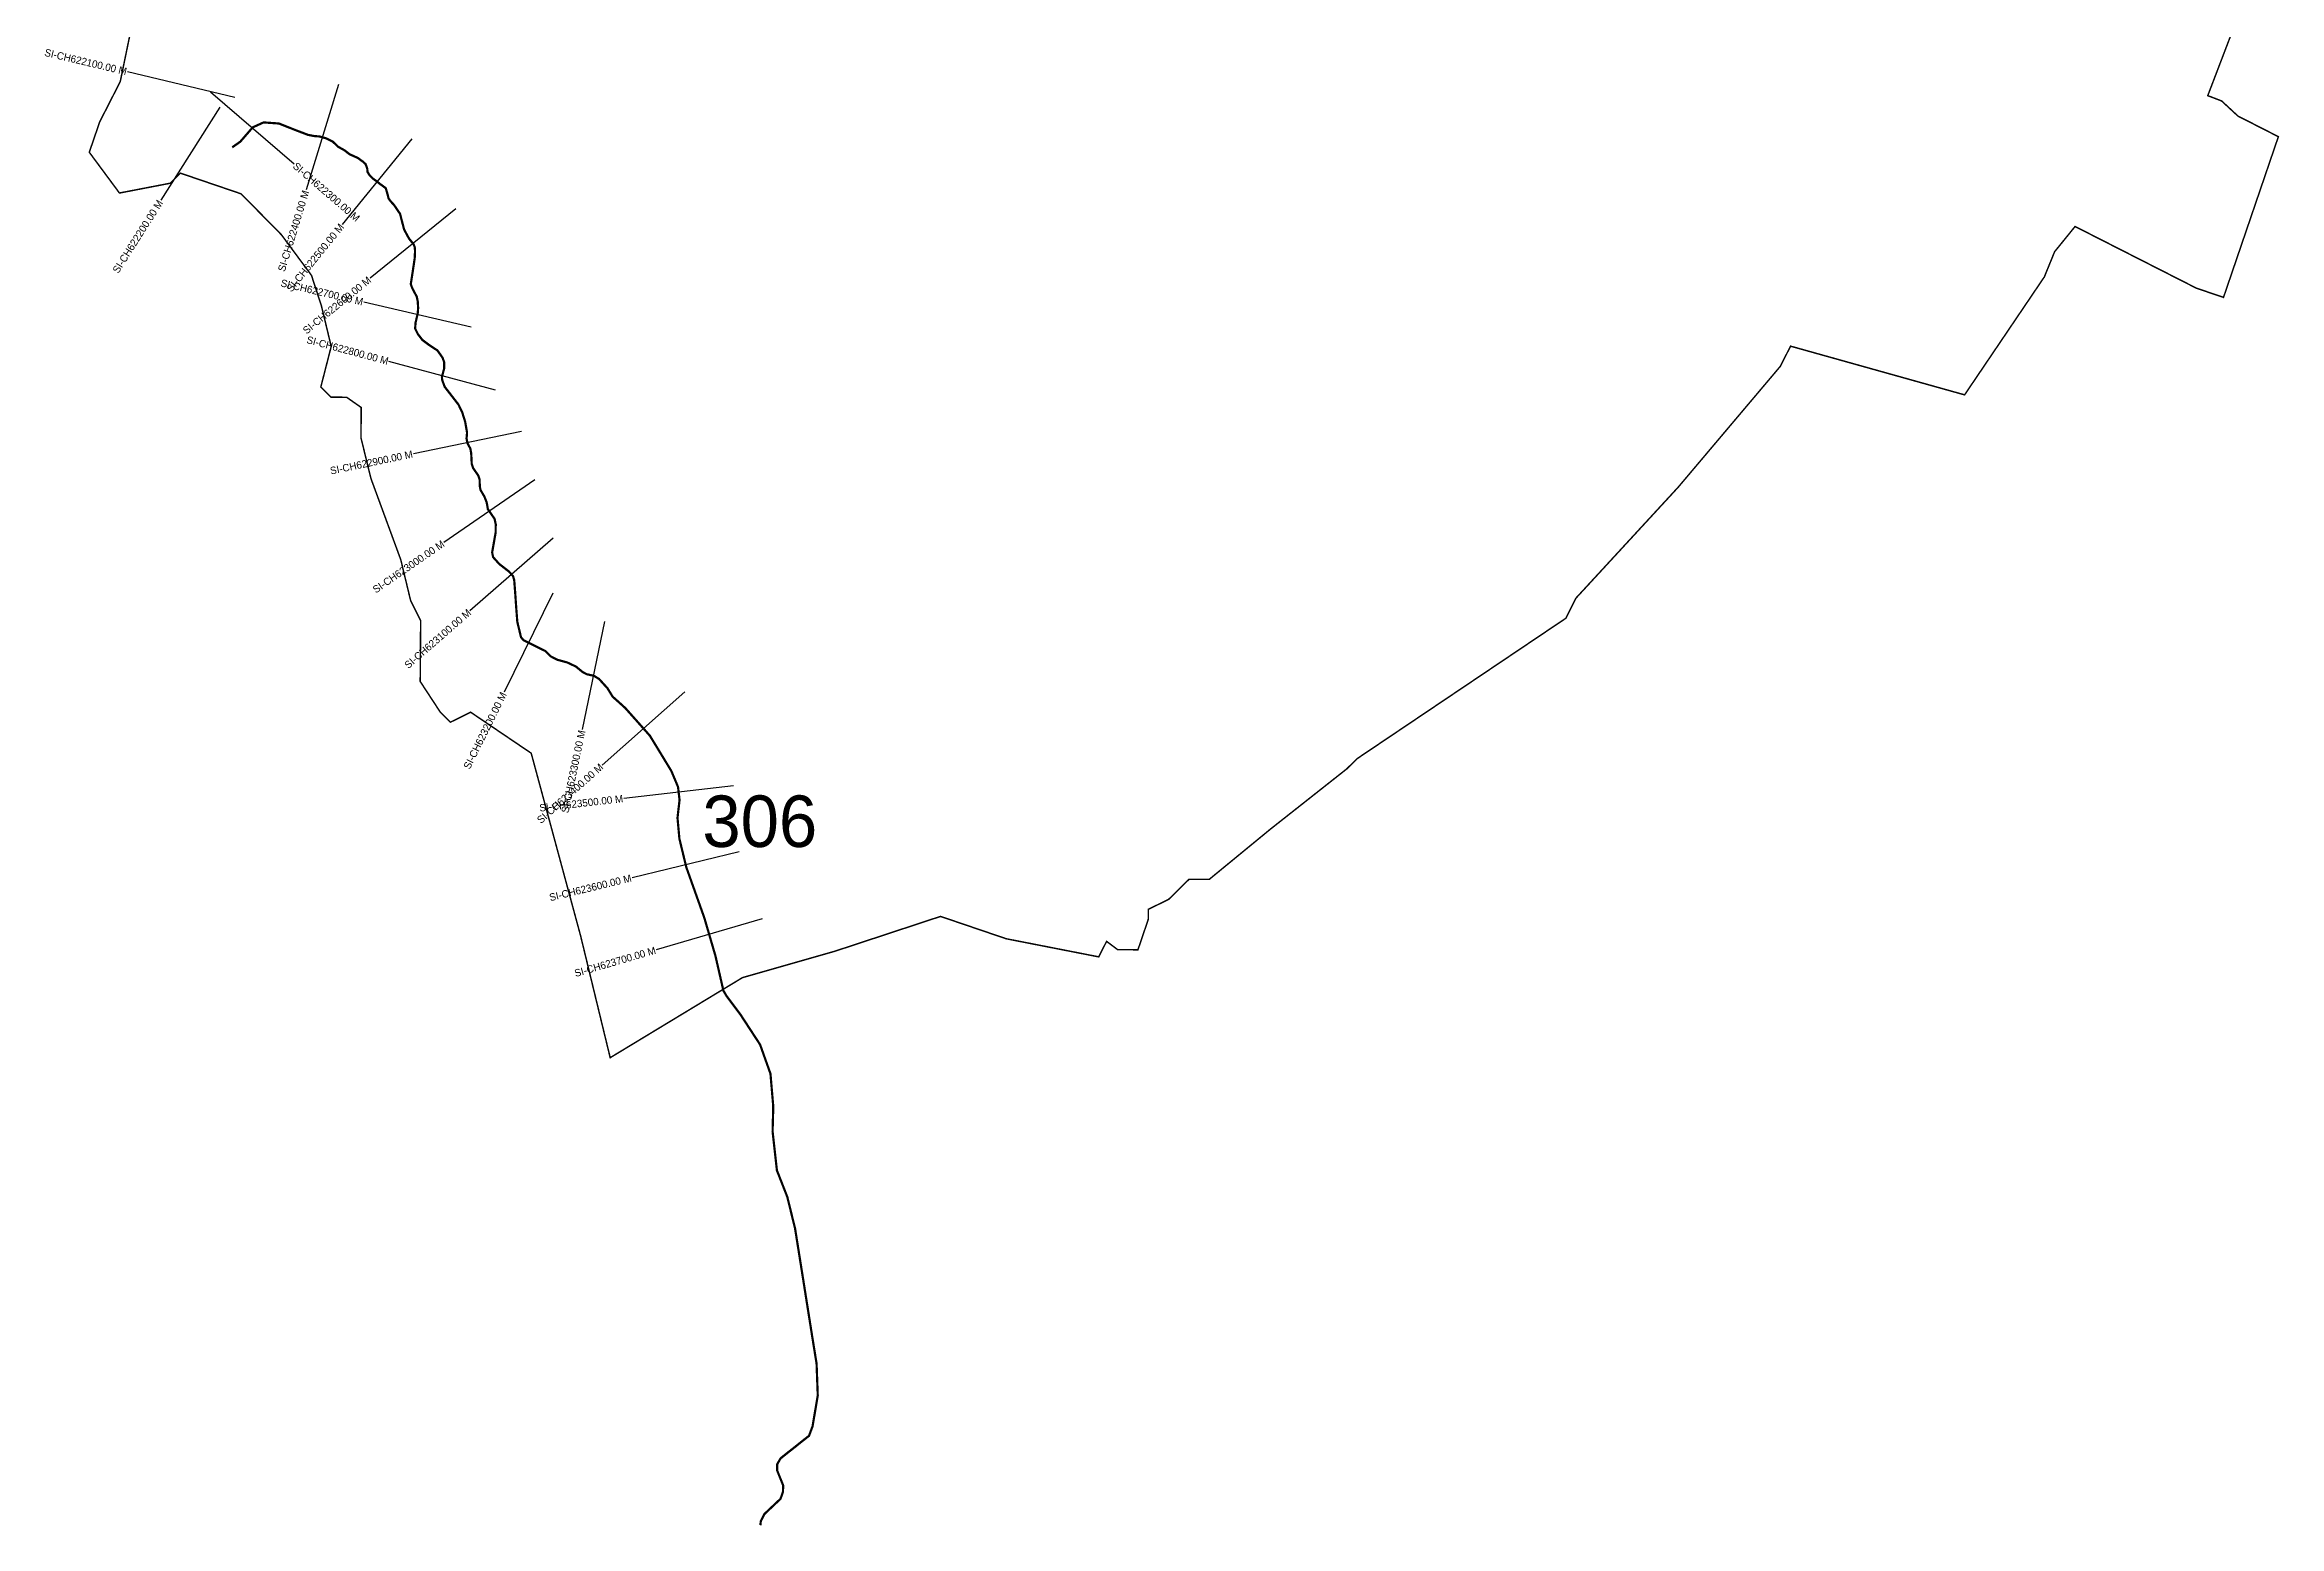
# Model space of a CAD drawing. Header units: metres. Extents: x 324262 to 327550, y 1814698 to 1818883.
# Drawn here: x 324512 to 327550, y 1814698 to 1816712 of the extents above; entities that cross this region are included whole.
import ezdxf
from ezdxf.enums import TextEntityAlignment as Align

# ---------------------------------------------------------------- set-up
doc = ezdxf.new("R2010")
doc.units = ezdxf.units.M
for name, color, linetype in [('CS', 134, 'Continuous'), ('CSMark', 6, 'Continuous'), ('NATURALLY PROTECTED', 3, 'Continuous')]:
    doc.layers.add(name, color=color, linetype=linetype)

msp = doc.modelspace()

# ---------------------------------------------------------------- linework, layer by layer
at = {"color": 6, "const_width": 2}
msp.add_lwpolyline([(327495, 1816752.8), (327453, 1816642.9), (327471.8, 1816635.7), (327494.1, 1816615.1), (327549, 1816587.1), (327474.4, 1816368.6), (327437.4, 1816381.2), (327272.6, 1816465), (327244.8, 1816430.7), (327230.8, 1816396.4), (327157.5, 1816288), (327122.4, 1816236.1), (326885.8, 1816302.3), (326871.8, 1816274.8), (326732.9, 1816110.4), (326594.1, 1815959.8), (326580.2, 1815932.3), (326296.4, 1815741.4), (326282.6, 1815727.7), (326178.7, 1815645.7), (326095.5, 1815577.4), (326068, 1815577.5), (326040.3, 1815550.2), (326012.6, 1815536.6), (326012.5, 1815522.8), (325998.5, 1815481.6), (325970.9, 1815481.8), (325955.9, 1815493.1), (325945.2, 1815472), (325819.5, 1815496.6), (325730.1, 1815527), (325586, 1815479.5), (325460.9, 1815443.8), (325281, 1815334.9), (325240.8, 1815500.5), (325173.6, 1815748.9), (325091.3, 1815804.6), (325063.7, 1815791), (325049.9, 1815804.9), (325022.7, 1815846.4), (325023.3, 1815929), (325009.6, 1815956.7), (324996.3, 1816011.9), (324955.7, 1816122.4), (324942.2, 1816177.6), (324942.5, 1816218.9), (324922.7, 1816232.8), (324901.3, 1816233), (324887.6, 1816246.9), (324901.7, 1816301.9), (324888.4, 1816357.1), (324874.9, 1816398.5), (324833.9, 1816453.9), (324779.2, 1816509.4), (324696.7, 1816537.5), (324682.8, 1816523.8), (324613.8, 1816510.5), (324572.8, 1816565.9), (324586.9, 1816607.1), (324614.9, 1816662), (324629.1, 1816730.8)], dxfattribs=at)
at = {"layer": 'CS'}
for p, q in [((324770.5, 1816640.5), (324624.6, 1816675.3)), ((324737.8, 1816648.3), (324851.2, 1816550.1)), ((324911.4, 1816658.1), (324867.5, 1816514.7)), ((324750.4, 1816627.2), (324669.9, 1816500.6)), ((325011.4, 1816584.2), (324916.8, 1816467.8)), ((325071.1, 1816489.2), (324954.6, 1816394.7)), ((325091.9, 1816327.9), (324945.9, 1816362.2)), ((325125, 1816242.4), (324980.2, 1816281.5)), ((325160.3, 1816186.3), (325013.4, 1816156)), ((325178.4, 1816120.5), (325054.8, 1816035.4)), ((325203.5, 1816041.2), (325090.3, 1815942.6)), ((325203.2, 1815966.4), (325136.7, 1815831.9)), ((325273.1, 1815927.8), (325242.7, 1815781)), ((325382.3, 1815832.2), (325270.1, 1815732.8)), ((325448.6, 1815704.4), (325299.5, 1815687.4)), ((325456.5, 1815614.9), (325310.7, 1815579.6)), ((325487.6, 1815523.5), (325343.6, 1815481.6))]:
    msp.add_line(p, q, dxfattribs=at)
at = {"layer": 'NATURALLY PROTECTED', "const_width": 3, "flags": 128}
msp.add_lwpolyline([(324767.1, 1816572.6), (324778.1, 1816580.3), (324795, 1816599.8), (324809.8, 1816606.5), (324830.7, 1816605), (324852.5, 1816596.3), (324870.4, 1816589.5), (324879, 1816587.9), (324886.1, 1816587.4), (324895.5, 1816584.6), (324903.9, 1816580.3), (324911.3, 1816573.3), (324919.9, 1816568.5), (324926.7, 1816563.2), (324937.9, 1816558.2), (324945.1, 1816552.9), (324948.5, 1816549.8), (324950.7, 1816543.6), (324951.1, 1816539.2), (324954, 1816534.4), (324958.8, 1816529.8), (324963.1, 1816526.8), (324967.8, 1816523), (324975.8, 1816517.2), (324978.5, 1816508.1), (324979.7, 1816503.1), (324982.8, 1816498.9), (324987, 1816494.4), (324990.3, 1816489.6), (324995.4, 1816482.1), (324997.7, 1816472.9), (325000.8, 1816460.9), (325007.6, 1816448.4), (325013.6, 1816441), (325015.2, 1816437.3), (325015.7, 1816431.7), (325015.2, 1816421.6), (325012.8, 1816405.6), (325009.9, 1816386.6), (325011.9, 1816381.1), (325018, 1816369.6), (325019.3, 1816363.6), (325019.9, 1816354.3), (325019.3, 1816346.7), (325016.4, 1816334.2), (325015.8, 1816326.2), (325019.6, 1816318.6), (325025.7, 1816310.7), (325034.9, 1816303.8), (325046.1, 1816296.5), (325053.1, 1816286.6), (325055.3, 1816280.4), (325055.2, 1816271.7), (325052.2, 1816260.5), (325052.6, 1816256.2), (325056, 1816247), (325067.5, 1816232.2), (325074.7, 1816222.9), (325079.8, 1816212.4), (325083.8, 1816199.6), (325085.8, 1816188.2), (325086.4, 1816184.5), (325085.7, 1816176.7), (325087.1, 1816170.1), (325090.9, 1816163), (325092, 1816156.9), (325092.4, 1816150), (325092.7, 1816142.6), (325094.8, 1816136.3), (325101.8, 1816126.2), (325103.5, 1816120.8), (325103.7, 1816112), (325104.7, 1816106.7), (325110, 1816097.8), (325113.1, 1816089.8), (325114.7, 1816080.7), (325117.9, 1816076.1), (325123.8, 1816067.5), (325125.4, 1816060.2), (325125.3, 1816049.2), (325121.8, 1816029.2), (325120.5, 1816021.9), (325121.8, 1816015.5), (325130.1, 1816006.2), (325143.6, 1815995.7), (325148.9, 1815989.6), (325150.5, 1815984.4), (325151.7, 1815968.7), (325153.3, 1815946.1), (325154.7, 1815927.6), (325157.5, 1815915.9), (325159.8, 1815906.4), (325163.3, 1815902.4), (325174.1, 1815897.1), (325185.5, 1815891.4), (325192.9, 1815887.8), (325200.3, 1815880.5), (325208.9, 1815876), (325222.5, 1815872.3), (325234.4, 1815866.7), (325243.8, 1815859), (325249.3, 1815856.2), (325258.7, 1815854.2), (325265.9, 1815849.8), (325277.3, 1815837.2), (325284.3, 1815825.8), (325295, 1815816.2), (325301.6, 1815810.2), (325317.1, 1815792.8), (325335, 1815772.6), (325351.1, 1815746.2), (325364.2, 1815724.6), (325373.2, 1815703.1), (325375.3, 1815685.3), (325372.5, 1815661), (325375.1, 1815632.5), (325384.5, 1815593.8), (325409, 1815525), (325424.1, 1815473.3), (325434.9, 1815426.1), (325439.3, 1815418.6), (325458.2, 1815393.4), (325484.8, 1815352.7), (325498.9, 1815313.1), (325502.7, 1815268.6), (325501.8, 1815234.6), (325507.7, 1815181.6), (325521.8, 1815145.6), (325532.4, 1815102.4), (325541.5, 1815045.2), (325555.8, 1814954.9), (325561.6, 1814919), (325563.2, 1814875.6), (325556.1, 1814833.6), (325551.3, 1814820.8), (325542.5, 1814813.9), (325532.3, 1814805.7), (325522.7, 1814798.2), (325512.6, 1814790.1), (325508, 1814782.1), (325508, 1814773.7), (325512.2, 1814763.2), (325516.2, 1814753.4), (325515.9, 1814744.6), (325512.6, 1814735.2), (325501.4, 1814724.6), (325490.7, 1814714.5), (325485.8, 1814705), (325485.2, 1814699.3)], dxfattribs=at)

# ---------------------------------------------------------------- texts
at = {"insert": (325406.3, 1815691.4), "char_height": 70, "attachment_point": 1}
msp.add_mtext_dynamic_manual_height_columns('306', width=95.172, gutter_width=1, heights=[0], dxfattribs=at)
at = {"layer": 'CSMark'}
for s, rotation, p in [('SI-CH622100.00 M', 346.5998, (324623.6, 1816675.5)), ('SI-CH622200.00 M', 57.5466, (324669.4, 1816499.7)), ('SI-CH622400.00 M', 73.0016, (324867.2, 1816513.7)), ('SI-CH622500.00 M', 50.8727, (324916.1, 1816467)), ('SI-CH622600.00 M', 39.0679, (324953.9, 1816394)), ('SI-CH622700.00 M', 346.7883, (324944.9, 1816362.4)), ('SI-CH622800.00 M', 344.9233, (324979.2, 1816281.7)), ('SI-CH622900.00 M', 11.6749, (325012.4, 1816155.8)), ('SI-CH623000.00 M', 34.525, (325054, 1816034.9)), ('SI-CH623100.00 M', 41.0534, (325089.6, 1815942)), ('SI-CH623200.00 M', 63.6916, (325136.3, 1815831)), ('SI-CH623300.00 M', 78.2948, (325242.5, 1815780)), ('SI-CH623400.00 M', 41.5367, (325269.3, 1815732.1)), ('SI-CH623500.00 M', 6.4741, (325298.5, 1815687.3)), ('SI-CH623600.00 M', 13.5961, (325309.7, 1815579.4)), ('SI-CH623700.00 M', 16.2227, (325342.6, 1815481.3))]:
    msp.add_text(s, height=10, rotation=rotation, dxfattribs=at).set_placement(p, align=Align.MIDDLE_RIGHT)
msp.add_text('SI-CH622300.00 M', height=10, rotation=319.1004, dxfattribs=at).set_placement((324851.9, 1816549.4), align=Align.MIDDLE_LEFT)

doc.saveas('drawing.dxf')
